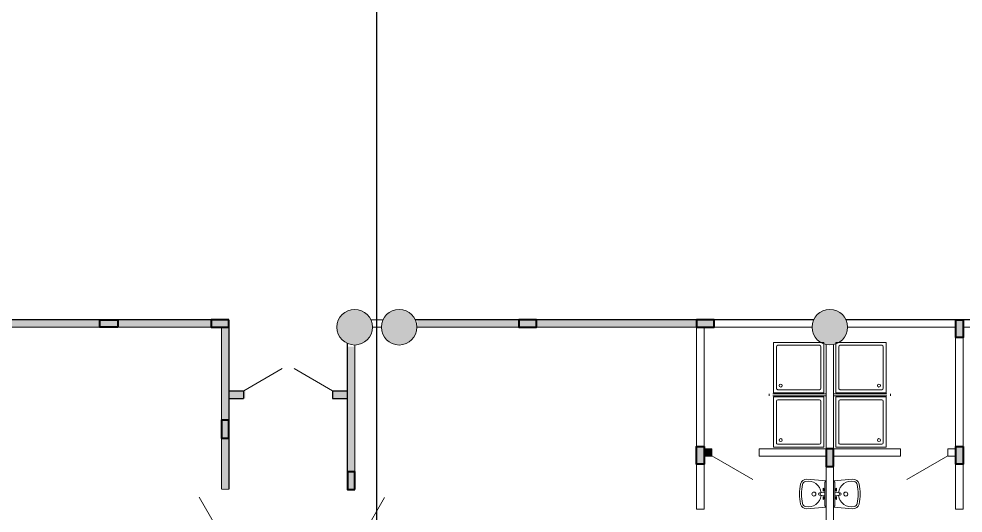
# Model space of a CAD drawing. Header units: millimetres. Extents: x 72919 to 485785, y -53256 to 338519.
# Drawn here: x 223439 to 239386, y 206169 to 214508 of the extents above; entities that cross this region are included whole.
import ezdxf

# ---------------------------------------------------------------- set-up
doc = ezdxf.new("R2010")
doc.units = ezdxf.units.MM
doc.linetypes.add('CONTI', pattern=[0])
for name, color, linetype, lineweight in [('door', 177, 'Continuous', 9), ('equipments', 137, 'CONTI', 20), ('wall', 5, 'Continuous', 40)]:
    doc.layers.add(name, color=color, linetype=linetype, lineweight=lineweight)

# ---------------------------------------------------------------- blocks, each defined once
blk = doc.blocks.new('онооген')
at = {"lineweight": 5}
for p, q in [((5326247, 1268823), (5326247, 1268123)), ((5326972, 1268848), (5326272, 1268848)), ((5326997, 1268123), (5326997, 1268823)), ((5326272, 1268098), (5326972, 1268098))]:
    blk.add_line(p, q, dxfattribs=at)
blk.add_lwpolyline([(5327047, 1268898), (5326197, 1268898), (5326197, 1268048), (5327047, 1268048)], close=True, dxfattribs=at)
blk.add_circle((5326318, 1268169), 25, dxfattribs=at)
for centre, start, end in [((5326272, 1268823), 90, 180), ((5326972, 1268823), 0, 90), ((5326272, 1268123), 180, 270), ((5326972, 1268123), 270, 0)]:
    blk.add_arc(centre, 25, start, end, dxfattribs=at)
blk = doc.blocks.new('оааоапо')
at = {"lineweight": 5}
for p, q in [((641168, -527830), (641138, -528154)), ((641609, -527830), (641168, -527830)), ((641189, -527849), (641168, -527830)), ((641360, -527849), (641189, -527849)), ((641292, -527880), (641317, -527855)), ((641342, -527880), (641317, -527855)), ((641360, -527849), (641360, -527864)), ((641389, -527849), (641360, -527849)), ((641389, -527849), (641417, -527849)), ((641417, -527849), (641589, -527849)), ((641417, -527849), (641417, -527864)), ((641432, -527880), (641457, -527855)), ((641482, -527880), (641457, -527855)), ((641589, -527849), (641609, -527830)), ((641609, -527830), (641639, -528154)), ((641292, -527880), (641342, -527880)), ((641360, -527864), (641371, -527941)), ((641417, -527864), (641408, -527941)), ((641482, -527880), (641432, -527880))]:
    blk.add_line(p, q, dxfattribs=at)
blk.add_circle((641389, -527941), 18.6, dxfattribs=at)
for centre, radius, start, end in [((641385, -528126), 213, 94.8866, 193.5637), ((641389, -528036), 33.3, 90, 270), ((641389, -528036), 33.3, 270, 90), ((641392, -528126), 213, 346.4206, 84.843), ((641238, -528163), 100, 174.8669, 259.4495), ((641242, -528164), 65, 190.471, 259.3155), ((641536, -528164), 65, 280.6845, 349.529), ((641539, -528163), 100, 280.5505, 5.1331), ((641389, -527541), 740, 256.7937, 269.9921), ((641392, -527556), 691, 256.4575, 269.7644), ((641386, -527556), 691, 270.2356, 283.5425), ((641389, -527541), 740, 270.0079, 283.2063)]:
    blk.add_arc(centre, radius, start, end, dxfattribs=at)
blk = doc.blocks.new('сердечник для 125')
at = {"lineweight": 40, "ltscale": 200, "true_color": 0x000000}
h = blk.add_hatch(color=18, dxfattribs=at)
h.dxf.hatch_style = 1
h.paths.add_polyline_path([(-779283, 728683), (-779583, 728683), (-779583, 728558), (-779283, 728558)])
at = {"color": 18, "lineweight": 40, "true_color": 0x000000}
blk.add_lwpolyline([(-779283, 728683), (-779583, 728683), (-779583, 728558), (-779283, 728558)], close=True, dxfattribs=at)
at = {"ltscale": 0.740741}
for points in [[(-779408, 728682), (-779408, 728683)], [(-779283, 728558), (-779283, 728558)]]:
    blk.add_lwpolyline(points, dxfattribs=at)

msp = doc.modelspace()

# ---------------------------------------------------------------- hatches: boundary and pattern name
at = {"ltscale": 500, "true_color": 0x000000}
h = msp.add_hatch(color=18, dxfattribs=at)
h.dxf.hatch_style = 1
edge = h.paths.add_edge_path()
edge.add_arc((229110.43379, 209304.99944), 300, 0, 360)
h = msp.add_hatch(color=18, dxfattribs=at)
h.dxf.hatch_style = 1
edge = h.paths.add_edge_path()
edge.add_arc((229860.43379, 209304.99944), 300, 0, 360)
h = msp.add_hatch(color=18, dxfattribs=at)
h.dxf.hatch_style = 1
edge = h.paths.add_edge_path()
edge.add_arc((237135.42572, 209307.7173), 300, 0, 360)
h = msp.add_hatch(color=18, dxfattribs=at)
h.dxf.hatch_style = 1
h.paths.add_polyline_path([(226685.17967, 209432.16442), (226685.17965, 209307.14809), (222104.44037, 209306.38411), (222104.44039, 209431.36804)])
h = msp.add_hatch(color=18, dxfattribs=at)
h.dxf.hatch_style = 1
h.paths.add_polyline_path([(234884.03146, 209431.00932), (234884.03144, 209305.993), (230167.08711, 209306.01928), (230167.08713, 209431.00322)])
h = msp.add_hatch(color=18, dxfattribs=at)
h.dxf.hatch_style = 1
h.paths.add_polyline_path([(226988.95337, 206592.67241), (226863.93705, 206592.67243), (226863.15551, 209296.03966), (226988.13944, 209296.03964)])
h = msp.add_hatch(color=18, dxfattribs=at)
h.dxf.hatch_style = 1
h.paths.add_polyline_path([(229118.78862, 206592.63102), (228993.77229, 206592.63104), (228992.99075, 208978.58097), (229117.97468, 208978.58095)])
h = msp.add_hatch(color=18, dxfattribs=at)
h.dxf.hatch_style = 1
h.paths.add_polyline_path([(226952.91126, 208231.28343), (226952.91128, 208106.26711), (227264.80286, 208106.29339), (227264.80283, 208231.27733)])
h = msp.add_hatch(color=18, dxfattribs=at)
h.dxf.hatch_style = 1
h.paths.add_polyline_path([(227235.37213, 208231.4686), (227235.37211, 208106.45227), (226985.4729, 208106.47738), (226985.47292, 208231.46132)])
h = msp.add_hatch(color=18, dxfattribs=at)
h.dxf.hatch_style = 1
h.paths.add_polyline_path([(229047.26487, 208231.4686), (229047.26485, 208106.45227), (228735.37327, 208106.47856), (228735.37329, 208231.46249)])
h = msp.add_hatch(color=18, dxfattribs=at)
h.dxf.hatch_style = 1
h.paths.add_polyline_path([(228764.804, 208231.28343), (228764.80402, 208106.26711), (229014.70323, 208106.29222), (229014.70321, 208231.27615)])
h = msp.add_hatch(color=18, dxfattribs=at)
h.dxf.hatch_style = 1
h.paths.add_polyline_path([(226988.93252, 207777.09245), (226863.91619, 207777.09243), (226863.15551, 207475.03964), (226988.13944, 207475.03966)])
at = {"layer": 'wall', "lineweight": 18, "ltscale": 0.007407, "true_color": 0x000000}
h = msp.add_hatch(color=18, dxfattribs=at)
h.dxf.hatch_style = 1
h.paths.add_polyline_path([(235183.94814, 209430.11471), (235184.03197, 209305.11474), (236835.43531, 209306.22228), (236835.35147, 209431.22225), (235183.94814, 209430.11471)], flags=0)
h = msp.add_hatch(color=18, dxfattribs=at)
h.dxf.hatch_style = 1
h.paths.add_polyline_path([(237435.43282, 209429.99944), (239385.69738, 209429.99944), (239385.69738, 209304.99944), (237435.43282, 209304.99944)], flags=0)
h = msp.add_hatch(color=18, dxfattribs=at)
h.dxf.hatch_style = 1
h.paths.add_polyline_path([(235009.0302, 209305.07288), (234884.03024, 209304.97314), (234885.63539, 207293.39232), (235010.63535, 207293.49207), (235009.0302, 209305.07288)], flags=0)
h = msp.add_hatch(color=18, dxfattribs=at)
h.dxf.hatch_style = 1
h.paths.add_polyline_path([(239385.42593, 209304.97638), (239385.81676, 207292.66215), (239260.81676, 207292.63787), (239260.42593, 209304.9521)], flags=0)
h = msp.add_hatch(color=18, dxfattribs=at)
h.dxf.hatch_style = 1
h.paths.add_polyline_path([(237197.21971, 209012.95825), (237197.21971, 203170.21439), (237072.21971, 203170.21439), (237072.21971, 209012.95825)], flags=0)
h = msp.add_hatch(color=18, dxfattribs=at)
h.dxf.hatch_style = 1
h.paths.add_polyline_path([(235140.41663, 207255.14958), (235009.00568, 207255.1476), (235009.02418, 207130.1487), (235140.43513, 207130.15069)])
h = msp.add_hatch(color=18, dxfattribs=at)
h.dxf.hatch_style = 1
h.paths.add_polyline_path([(235940.42583, 207255.14949), (237072.21971, 207255.14949), (237072.21971, 207130.14949), (235940.42583, 207130.14949)], flags=0)
h = msp.add_hatch(color=18, dxfattribs=at)
h.dxf.hatch_style = 1
h.paths.add_polyline_path([(237072.21973, 207255.14949), (238330.42522, 207255.14933), (238330.42521, 207130.14933), (237072.21971, 207130.14949)], flags=0)
h = msp.add_hatch(color=18, dxfattribs=at)
h.dxf.hatch_style = 1
h.paths.add_polyline_path([(239130.42521, 207255.14868), (239260.67515, 207255.14868), (239260.67515, 207130.14868), (239130.42521, 207130.14868)], flags=0)
h = msp.add_hatch(color=18, dxfattribs=at)
h.dxf.hatch_style = 1
h.paths.add_polyline_path([(235009.07402, 206993.39353), (234884.07402, 206993.39057), (234884.09201, 206235.48727), (235009.09201, 206235.49024), (235009.07402, 206993.39353)], flags=0)
h = msp.add_hatch(color=18, dxfattribs=at)
h.dxf.hatch_style = 1
h.paths.add_polyline_path([(239385.67515, 206992.63376), (239260.67515, 206992.63614), (239260.66072, 206235.48966), (239385.66072, 206235.48727), (239385.67515, 206992.63376)], flags=0)

# ---------------------------------------------------------------- linework, layer by layer
at = {"color": 18, "ltscale": 500, "true_color": 0x000000}
for p, q in [((226985.18081, 209430.35861), (222109.04003, 209430.26883)), ((226985.18081, 209430.35861), (226985.18081, 208228.45853)), ((236861.95625, 209430.54789), (230133.41615, 209430.42062)), ((244512.02156, 209429.6926), (237408.9097, 209429.55824)), ((228985.20554, 209032.38637), (228985.22075, 208228.49636)), ((226985.18081, 208230.1846), (227235.14797, 208230.18546)), ((226985.18081, 208228.45853), (226985.18081, 206573.93037)), ((227235.14797, 208228.88826), (227235.1484, 208103.88826)), ((228735.14797, 208230.19652), (228985.2207, 208230.19264)), ((228735.14797, 208230.19652), (228735.1484, 208103.89341)), ((228985.22075, 208228.49636), (228985.25222, 206564.928)), ((226985.18081, 208103.8874), (227235.1484, 208103.88826)), ((228735.1484, 208103.89341), (228985.22309, 208103.89427))]:
    msp.add_line(p, q, dxfattribs=at)
msp.add_lwpolyline([(229485.43379, 187152.81026), (229485.43379, 260799.18669)], dxfattribs=at)
at = {"layer": 'door', "linetype": 'ByBlock', "ltscale": 100}
for p, q in [((227235.37374, 208230.18546), (227885.07748, 208605.86539)), ((228735.37356, 208229.4464), (228086.03935, 208605.76638)), ((235833.12278, 206735.14858), (235140.30245, 207135.14858)), ((238437.60561, 206735.14858), (239130.42593, 207135.14858)), ((226485.18081, 206439.95577), (226985.18081, 205573.93037)), ((229611.59009, 206430.95577), (229111.59009, 205564.93037))]:
    msp.add_line(p, q, dxfattribs=at)
at = {"layer": 'equipments'}
for p, q in [((236110.42593, 208179.15354), (236110.42593, 208149.15354)), ((237072.23549, 208179.12989), (236172.23549, 208179.15471)), ((237072.23466, 208149.12989), (236172.23549, 208149.15471)), ((237198.60155, 208179.12872), (238098.60155, 208179.15354)), ((237198.60238, 208149.12872), (238098.60155, 208149.15354)), ((238160.42593, 208179.15354), (238160.42593, 208149.15354))]:
    msp.add_line(p, q, dxfattribs=at)
at = {"layer": 'wall', "color": 18, "lineweight": 18, "ltscale": 0.007407, "true_color": 0x000000}
for p, q in [((229587.44671, 209429.41029), (229383.42262, 209429.40643)), ((239385.69738, 209429.59563), (239385.69738, 206235.48727)), ((226985.18081, 209304.99944), (222135.43282, 209304.99944)), ((226860.18081, 209304.99944), (226860.18081, 206573.93037)), ((229560.43379, 209304.99944), (229410.43379, 209304.99944)), ((236835.4378, 209304.99944), (230160.43379, 209304.99944)), ((234884.03395, 209304.99944), (234884.09201, 206235.48727)), ((235010.42545, 209304.99944), (235010.42545, 206235.48966)), ((239260.63473, 209304.99944), (237435.43282, 209304.99944)), ((239260.30768, 209304.99944), (239260.36574, 206235.48966)), ((244485.4378, 209304.99944), (239385.56639, 209304.99944)), ((229111.59009, 209005.00167), (229111.59009, 206564.93037)), ((237072.21971, 209012.95825), (237072.33022, 203171.03597)), ((237198.60155, 209012.94762), (237198.60155, 203171.03836)), ((235010.42603, 207255.15024), (235140.42593, 207255.15013)), ((235140.42593, 207255.15013), (235140.42583, 207130.15013)), ((235940.42593, 207255.14949), (235940.42583, 207130.14949)), ((235940.42593, 207255.14949), (237072.26612, 207255.14858)), ((237198.58584, 207255.15024), (238330.42531, 207255.14933)), ((238330.42531, 207255.14858), (238330.42521, 207130.14933)), ((239130.42531, 207255.14868), (239130.42521, 207130.14868)), ((239130.42531, 207255.14868), (239260.42593, 207255.14858)), ((235010.42593, 207130.15024), (235140.42583, 207130.15013)), ((235940.42583, 207130.14949), (237072.26602, 207130.14858)), ((237198.58574, 207130.15024), (238330.42521, 207130.14933)), ((239130.42521, 207130.14868), (239260.42583, 207130.14858)), ((229111.5655, 206864.92831), (228985.41083, 206864.92831)), ((226985.18081, 206573.93037), (226865.18081, 206573.93037)), ((229110.43379, 206564.93037), (228985.25222, 206564.928)), ((235010.42593, 206235.48966), (234884.09201, 206235.48727)), ((239260.36574, 206235.48966), (239385.77556, 206235.48727))]:
    msp.add_line(p, q, dxfattribs=at)
for centre in [(229110.43379, 209304.99944), (229860.43379, 209304.99944), (237135.43531, 209306.22228)]:
    msp.add_circle(centre, 300, dxfattribs=at)

# ---------------------------------------------------------------- block references
at = {"layer": 'equipments', "rotation": 359.9963981538474}
for p in [(-5090092.16514, -1059513.26699), (-5090092.16514, -1060433.16711)]:
    msp.add_blockref('онооген', p, dxfattribs=at)
at = {"layer": 'equipments', "xscale": -1, "rotation": 0.003601846152614385}
for p in [(5564363.00218, -1059513.26816), (5564363.00218, -1060433.16828)]:
    msp.add_blockref('онооген', p, dxfattribs=at)
at = {"layer": 'equipments', "extrusion": (-1.18972e-19, -6.86778e-20, -1), "xscale": -1, "zscale": -1, "rotation": 90.00214251828535}
msp.add_blockref('оааоапо', (-764926.57591, 847859.40469), dxfattribs=at)
at = {"layer": 'equipments', "extrusion": (1.18972e-19, -6.86778e-20, -1), "zscale": -1, "rotation": 269.9978574817146}
msp.add_blockref('оааоапо', (290655.72758, 847859.40332), dxfattribs=at)
at = {"layer": 'wall', "color": 18, "lineweight": 18, "ltscale": 0.007407, "true_color": 0x000000, "xscale": -1}
for p, rotation in [((1004391.57353, 937988.0036), 180), ((-489297.10977, 988712.9171), 270), ((-493672.25072, 986576.71443), 270), ((-489297.06935, 986575.95998), 270)]:
    msp.add_blockref('сердечник для 125', p, dxfattribs=dict(at, rotation=rotation))
at = {"layer": 'wall', "color": 18, "lineweight": 18, "ltscale": 0.007407, "true_color": 0x000000}
for p in [(1006268.50228, -519252.31756), (1011464.13905, -519252.77137), (1014467.35408, -519252.77137)]:
    msp.add_blockref('сердечник для 125', p, dxfattribs=at)
at = {"layer": 'wall', "color": 18, "lineweight": 18, "ltscale": 0.007407, "true_color": 0x000000, "rotation": 270}
for p in [(-501697.49536, -571848.4904), (-491485.09045, -572328.1744), (-499570.81483, -572718.39311)]:
    msp.add_blockref('сердечник для 125', p, dxfattribs=at)

doc.saveas('drawing.dxf')
